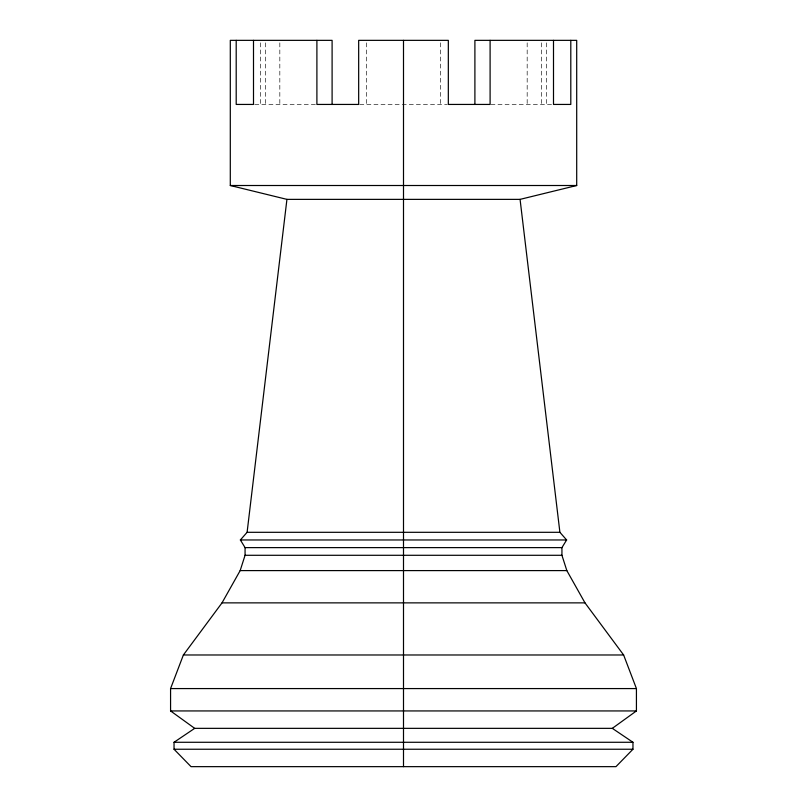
<?xml version="1.0" encoding="UTF-8"?>
<svg xmlns="http://www.w3.org/2000/svg" width="807" height="807" viewBox="0 0 807 807"><rect width="100%" height="100%" fill="white"/><g stroke="black" fill="none" stroke-linecap="round" stroke-linejoin="round"><path stroke-width="0.61" stroke-dasharray="4.04 3.03" d="M254.76 104.436L316.072 104.436M359.791 104.436L447.209 104.436M490.928 104.436L552.24 104.436M546.309 42.862L546.309 104.436M541.436 42.862L541.436 104.436M527.173 42.862L527.173 104.436M440.461 42.862L440.461 104.436M366.539 42.862L366.539 104.436M279.827 42.862L279.827 104.436M265.564 42.862L265.564 104.436M260.691 42.862L260.691 104.436"/><path stroke-width="1.21" d="M194.689 728.348L174.04 742.279L174.04 749.239L191.037 766.65L615.963 766.65L632.96 749.239L632.96 742.279L612.311 728.348L194.689 728.348L170.57 710.937L170.57 688.573L183.381 654.981L222.016 602.869L240.163 570.599L245.066 555.287L245.066 547.62L240.375 539.964L247.103 532.307L286.929 199.369L230.298 185.509L230.298 40.35L332.101 40.35L332.101 104.436M612.311 728.348L636.43 710.937L636.43 688.573L623.619 654.981L584.984 602.869L566.837 570.599L561.934 555.287L561.934 547.62L566.625 539.964L559.897 532.307L520.071 199.369L576.702 185.509L576.702 40.35L474.899 40.35L474.899 104.436M230.298 185.509L576.702 185.509M286.929 199.369L520.071 199.369M247.103 532.307L559.897 532.307M240.375 539.964L566.625 539.964M245.066 547.62L561.934 547.62M245.066 555.287L561.934 555.287M240.163 570.599L566.837 570.599M222.016 602.869L584.984 602.869M183.381 654.981L623.619 654.981M170.57 688.573L636.43 688.573M170.57 710.937L636.43 710.937M174.04 742.279L632.96 742.279M174.04 749.239L632.96 749.239M570.801 40.35L570.801 104.436L553.501 104.436L553.501 40.35M490.101 40.35L490.101 104.436L448.329 104.436L448.329 40.35L358.671 40.35L358.671 104.436L316.899 104.436L316.899 40.35M403.5 40.35L403.5 766.65M253.499 40.35L253.499 104.436L236.199 104.436L236.199 40.35"/></g></svg>
